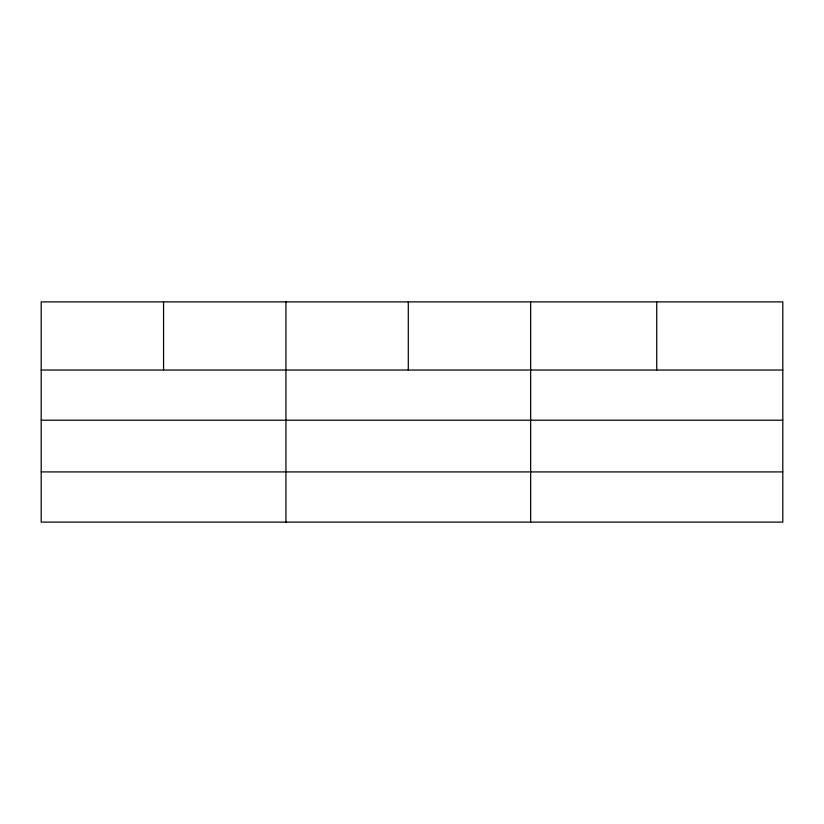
<?xml version="1.0" encoding="UTF-8"?>
<svg xmlns="http://www.w3.org/2000/svg" width="824" height="824" viewBox="0 0 824 824"><rect width="100%" height="100%" fill="white"/><g stroke="black" fill="none" stroke-linecap="round" stroke-linejoin="round"><path stroke-width="1.24" d="M782.8 420.209L782.8 301.893L41.2 301.893L41.2 522.107L782.8 522.107L782.8 420.209L41.2 420.209M41.2 370.028L782.8 370.028M41.2 471.915L782.8 471.915M656.728 301.893L656.728 370.028M530.656 301.893L530.656 522.107M408.292 301.893L408.292 370.028M285.928 301.893L285.928 522.107M163.564 301.893L163.564 370.028"/></g></svg>
